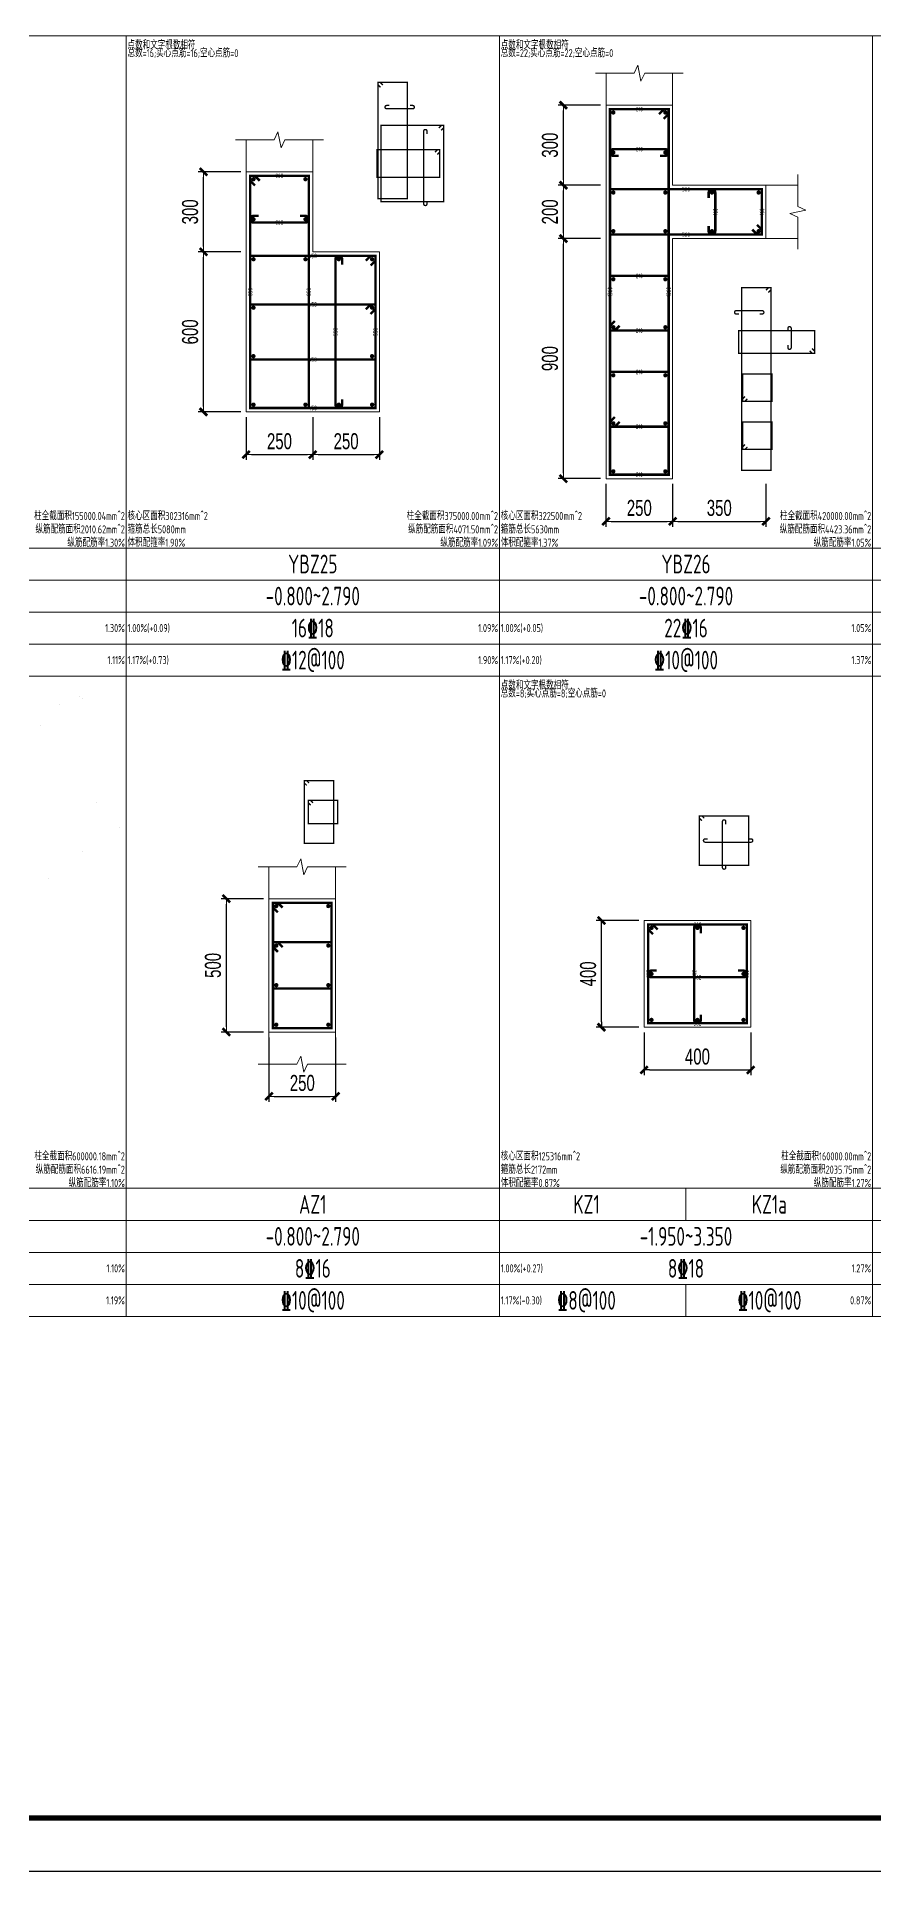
# Model space of a CAD drawing. Extents: x 5874492 to 7194610, y -939842 to -279257.
# Drawn here: x 6427338 to 6443031, y -611726 to -577343 of the extents above; entities that cross this region are included whole.
import ezdxf
from ezdxf.enums import TextEntityAlignment as Align

# ---------------------------------------------------------------- set-up
doc = ezdxf.new("R2010")
doc.units = 0
doc.header["$LTSCALE"] = 1000
for name, color, linetype, lineweight in [('S-墙柱-REIN', 1, 'Continuous', 20), ('S-墙柱-大样细线', 7, 'Continuous', 20), ('S-墙柱-编号', 4, 'Continuous', 20), ('S-大样-DIM', 3, 'Continuous', 20), ('S-大样-REIN', 1, 'Continuous', 20), ('S-大样-实线', 2, 'Continuous', 20), ('S-通用-TAB', 7, 'Continuous', 20)]:
    doc.layers.add(name, color=color, linetype=linetype, lineweight=lineweight)
for name, color, linetype in [('Y-云图图框', 7, 'Continuous'), ('z-计算配筋', 7, 'Continuous'), ('z-详图标注', 3, 'Continuous')]:
    doc.layers.add(name, color=color, linetype=linetype)
doc.layers.add('箍筋长度', color=3, linetype='Continuous', plot=False)
doc.layers.add('配箍校核', color=34, linetype='Continuous', plot=False)
doc.styles.add('_YT_Name', font='', dxfattribs={"width": 0.8})
doc.styles.add('_YT_Sign_Text', font='ros.shx', dxfattribs={"width": 0.8, "bigfont": 'hztxt.shx'})
doc.styles.add('BW_Dim', font='Bweng.shx', dxfattribs={"width": 0.7, "bigfont": 'hztxt.shx'})
doc.styles.add('BW_Rein', font='tssdeng.shx', dxfattribs={"width": 0.7, "bigfont": 'hztxt.shx'})
doc.styles.get("Standard").update_dxf_attribs({"font": 'gbenor.shx', "bigfont": 'gbcbig.shx'})
doc.styles.add('TSSD_Rein', font='tssdeng.shx', dxfattribs={"width": 0.7, "bigfont": 'hztxt.shx'})
doc.styles.get('_YT_Name').set_extended_font_data('SimHei')
doc.dimstyles.new('Cyz_20_100', dxfattribs={"dimtxt": 300, "dimasz": 100, "dimexe": 100, "dimexo": 100, "dimgap": 100, "dimtad": 1, "dimdec": 0, "dimlfac": 0.2, "dimzin": 0, "dimdsep": 46, "dimtxsty": 'BW_Dim', "dimblk": '_bwk', "dimcen": 0, "dimclrt": 7, "dimadec": 0, "dimazin": 0, "dimtfac": 1, "dimtdec": 0, "dimtix": 1, "dimtmove": 2, "dimatfit": 0, "dimfxl": 0, "dimtolj": 1, "dimtzin": 0, "dimarcsym": 0})

# ---------------------------------------------------------------- blocks, each defined once
blk = doc.blocks.new('ECMCTK_A1_横_单行图名--0')
at = {"color": 4}
blk.add_lwpolyline([(0, 0), (841, 0), (841, 594), (0, 594)], close=True, dxfattribs=at)
at = {"const_width": 1}
blk.add_lwpolyline([(25, 10), (831, 10), (831, 584), (25, 584)], close=True, dxfattribs=at)
at = {"color": 80, "flags": 3}
for tag, height, p in [('YTHQINS', 3, (34.31, 585.5)), ('ECMCKEY', 3, (292.07, 288.23)), ('YTTQINS', 5.62, (848.03, 12.81)), ('YTFRAME', 3, (652.76, 5.84)), ('YTBARCODE_T1', 3, (749.78, 5.95))]:
    blk.add_attdef(tag, text='', height=height, dxfattribs=at).set_placement(p, align=Align.MIDDLE_CENTER)
for tag, height, style, width, p in [('证书编号', 4, '_YT_Sign_Text', 0.8, (708.87, 43.81)), ('审查批准号', 4, '_YT_Sign_Text', 0.8, (761.06, 43.81)), ('工程号', 4, '_YT_Sign_Text', 0.5, (804.08, 44.12)), ('设计单位', 6, '_YT_Name', 0.8, (623.75, 38.6)), ('建设单位', 4, '_YT_Sign_Text', 0.8, (734.96, 36.11)), ('阶段', 4, '_YT_Sign_Text', 0.8, (804.08, 35.81)), ('项目号', 4, '_YT_Sign_Text', 0.5, (822.08, 33.72)), ('项目名称', 4, '_YT_Sign_Text', 0.8, (734.96, 28.11)), ('专业', 4, '_YT_Sign_Text', 0.8, (804.08, 27.31)), ('图纸编号', 4, '_YT_Sign_Text', 0.5, (803.93, 19.36)), ('图纸名称', 4.5, '_YT_Name', 0.8, (735.39, 15.06)), ('版本号', 4, '_YT_Sign_Text', 0.8, (822.08, 13)), ('出图比例', 4.2, '_YT_Sign_Text', 0.8, (681.82, 11.78)), ('日期', 4, '_YT_Sign_Text', 0.5, (803.88, 12.13))]:
    blk.add_attdef(tag, text='', height=height, dxfattribs=dict(style=style, width=width)).set_placement(p, align=Align.CENTER)
at = {"style": '_YT_Sign_Text', "width": 0.8, "flags": 3}
for tag, p, height in [('[审定人]', (590.95, 27.81), 4.1), ('{审定人}', (605.87, 26.45), 6.24), ('[校对人]', (642.23, 27.82), 4.1), ('{校对人}', (658.35, 26.53), 6.24), ('[审核人]', (591.01, 19.76), 4.1), ('{审核人}', (606.98, 18.44), 6.24), ('[设计人]', (642.47, 20.21), 4.1), ('{设计人}', (658.48, 18.54), 6.24), ('{项目负责人}', (608.28, 10.72), 6.24), ('{专业负责人}', (658.58, 10.36), 6.24), ('[项目负责人]', (590.78, 12.01), 4.1), ('[专业负责人]', (642.74, 11.77), 4.1)]:
    blk.add_attdef(tag, p, '', height=height, dxfattribs=at)
at = {"color": 80, "flags": 3}
for tag, p in [('YTQRCODE', (551.04, 11.91)), ('YTBZSIT', (25, 10)), ('EXT_TK_LEFT', (25, 10))]:
    blk.add_attdef(tag, p, '', height=3, dxfattribs=at)
blk = doc.blocks.new('_bwk')
blk.add_line((-1, 0), (0, 0))
at = {"const_width": 0.5}
blk.add_lwpolyline([(-0.7, -0.7), (0.7, 0.7)], dxfattribs=at)
blk = doc.blocks.new('*D739')
at = {"layer": 'Defpoints', "color": 0, "transparency": 16777216}
for p in [(6430467, -581376), (6431267, -581376), (6431267, -584376)]:
    blk.add_point(p, dxfattribs=at)
at = {"layer": 'S-大样-DIM', "color": 0, "lineweight": -2, "transparency": 16777216}
for p, q in [((6431167, -581376), (6430367, -581376)), ((6430467, -584276), (6430467, -581476)), ((6431167, -584376), (6430367, -584376))]:
    blk.add_line(p, q, dxfattribs=at)
at = {"layer": 'S-大样-DIM', "color": 0, "lineweight": -2, "transparency": 16777216, "xscale": 100, "yscale": 100, "zscale": 100}
for p, rotation in [((6430467, -581376), 90), ((6430467, -584376), 270)]:
    blk.add_blockref('_bwk', p, dxfattribs=dict(at, rotation=rotation))
at = {"layer": 'S-大样-DIM', "color": 7, "transparency": 16777216, "insert": (6430217, -582876), "char_height": 300, "attachment_point": 5, "rotation": 90, "style": 'BW_Dim'}
blk.add_mtext('\\A1;600', dxfattribs=at)
blk = doc.blocks.new('*D740')
at = {"layer": 'Defpoints', "color": 0, "transparency": 16777216}
for p in [(6430467, -579876), (6431267, -579876), (6431267, -581376)]:
    blk.add_point(p, dxfattribs=at)
at = {"layer": 'S-大样-DIM', "color": 0, "lineweight": -2, "transparency": 16777216}
for p, q in [((6431167, -579876), (6430367, -579876)), ((6430467, -581276), (6430467, -579976)), ((6431167, -581376), (6430367, -581376))]:
    blk.add_line(p, q, dxfattribs=at)
at = {"layer": 'S-大样-DIM', "color": 0, "lineweight": -2, "transparency": 16777216, "xscale": 100, "yscale": 100, "zscale": 100}
for p, rotation in [((6430467, -579876), 90), ((6430467, -581376), 270)]:
    blk.add_blockref('_bwk', p, dxfattribs=dict(at, rotation=rotation))
at = {"layer": 'S-大样-DIM', "color": 7, "transparency": 16777216, "insert": (6430217, -580626), "char_height": 300, "attachment_point": 5, "rotation": 90, "style": 'BW_Dim'}
blk.add_mtext('\\A1;300', dxfattribs=at)
blk = doc.blocks.new('*D741')
at = {"layer": 'Defpoints', "color": 0, "transparency": 16777216}
for p in [(6431267, -584376), (6432517, -584376), (6432517, -585176)]:
    blk.add_point(p, dxfattribs=at)
at = {"layer": 'S-大样-DIM', "color": 0, "lineweight": -2, "transparency": 16777216}
for p, q in [((6431267, -584476), (6431267, -585276)), ((6432517, -584476), (6432517, -585276)), ((6431367, -585176), (6432417, -585176))]:
    blk.add_line(p, q, dxfattribs=at)
at = {"layer": 'S-大样-DIM', "color": 0, "lineweight": -2, "transparency": 16777216, "xscale": 100, "yscale": 100, "zscale": 100, "rotation": 180}
blk.add_blockref('_bwk', (6431267, -585176), dxfattribs=at)
at = {"layer": 'S-大样-DIM', "color": 0, "lineweight": -2, "transparency": 16777216, "xscale": 100, "yscale": 100, "zscale": 100}
blk.add_blockref('_bwk', (6432517, -585176), dxfattribs=at)
at = {"layer": 'S-大样-DIM', "color": 7, "transparency": 16777216, "insert": (6431892, -584926), "char_height": 300, "attachment_point": 5, "style": 'BW_Dim'}
blk.add_mtext('\\A1;250', dxfattribs=at)
blk = doc.blocks.new('*D742')
at = {"layer": 'Defpoints', "color": 0, "transparency": 16777216}
for p in [(6432517, -584376), (6433767, -584376), (6433767, -585176)]:
    blk.add_point(p, dxfattribs=at)
at = {"layer": 'S-大样-DIM', "color": 0, "lineweight": -2, "transparency": 16777216}
for p, q in [((6432517, -584476), (6432517, -585276)), ((6433767, -584476), (6433767, -585276)), ((6432617, -585176), (6433667, -585176))]:
    blk.add_line(p, q, dxfattribs=at)
at = {"layer": 'S-大样-DIM', "color": 0, "lineweight": -2, "transparency": 16777216, "xscale": 100, "yscale": 100, "zscale": 100, "rotation": 180}
blk.add_blockref('_bwk', (6432517, -585176), dxfattribs=at)
at = {"layer": 'S-大样-DIM', "color": 0, "lineweight": -2, "transparency": 16777216, "xscale": 100, "yscale": 100, "zscale": 100}
blk.add_blockref('_bwk', (6433767, -585176), dxfattribs=at)
at = {"layer": 'S-大样-DIM', "color": 7, "transparency": 16777216, "insert": (6433142, -584926), "char_height": 300, "attachment_point": 5, "style": 'BW_Dim'}
blk.add_mtext('\\A1;250', dxfattribs=at)
blk = doc.blocks.new('*D743')
at = {"layer": 'Defpoints', "color": 0, "transparency": 16777216}
for p in [(6437217, -581126), (6438017, -581126), (6438017, -585626)]:
    blk.add_point(p, dxfattribs=at)
at = {"layer": 'S-大样-DIM', "color": 0, "lineweight": -2, "transparency": 16777216}
for p, q in [((6437917, -581126), (6437117, -581126)), ((6437217, -585526), (6437217, -581226)), ((6437917, -585626), (6437117, -585626))]:
    blk.add_line(p, q, dxfattribs=at)
at = {"layer": 'S-大样-DIM', "color": 0, "lineweight": -2, "transparency": 16777216, "xscale": 100, "yscale": 100, "zscale": 100}
for p, rotation in [((6437217, -581126), 90), ((6437217, -585626), 270)]:
    blk.add_blockref('_bwk', p, dxfattribs=dict(at, rotation=rotation))
at = {"layer": 'S-大样-DIM', "color": 7, "transparency": 16777216, "insert": (6436967, -583376), "char_height": 300, "attachment_point": 5, "rotation": 90, "style": 'BW_Dim'}
blk.add_mtext('\\A1;900', dxfattribs=at)
blk = doc.blocks.new('*D744')
at = {"layer": 'Defpoints', "color": 0, "transparency": 16777216}
for p in [(6437217, -580126), (6438017, -580126), (6438017, -581126)]:
    blk.add_point(p, dxfattribs=at)
at = {"layer": 'S-大样-DIM', "color": 0, "lineweight": -2, "transparency": 16777216}
for p, q in [((6437917, -580126), (6437117, -580126)), ((6437217, -581026), (6437217, -580226)), ((6437917, -581126), (6437117, -581126))]:
    blk.add_line(p, q, dxfattribs=at)
at = {"layer": 'S-大样-DIM', "color": 0, "lineweight": -2, "transparency": 16777216, "xscale": 100, "yscale": 100, "zscale": 100}
for p, rotation in [((6437217, -580126), 90), ((6437217, -581126), 270)]:
    blk.add_blockref('_bwk', p, dxfattribs=dict(at, rotation=rotation))
at = {"layer": 'S-大样-DIM', "color": 7, "transparency": 16777216, "insert": (6436967, -580626), "char_height": 300, "attachment_point": 5, "rotation": 90, "style": 'BW_Dim'}
blk.add_mtext('\\A1;200', dxfattribs=at)
blk = doc.blocks.new('*D745')
at = {"layer": 'Defpoints', "color": 0, "transparency": 16777216}
for p in [(6437217, -578626), (6438017, -578626), (6438017, -580126)]:
    blk.add_point(p, dxfattribs=at)
at = {"layer": 'S-大样-DIM', "color": 0, "lineweight": -2, "transparency": 16777216}
for p, q in [((6437917, -578626), (6437117, -578626)), ((6437217, -580026), (6437217, -578726)), ((6437917, -580126), (6437117, -580126))]:
    blk.add_line(p, q, dxfattribs=at)
at = {"layer": 'S-大样-DIM', "color": 0, "lineweight": -2, "transparency": 16777216, "xscale": 100, "yscale": 100, "zscale": 100}
for p, rotation in [((6437217, -578626), 90), ((6437217, -580126), 270)]:
    blk.add_blockref('_bwk', p, dxfattribs=dict(at, rotation=rotation))
at = {"layer": 'S-大样-DIM', "color": 7, "transparency": 16777216, "insert": (6436967, -579376), "char_height": 300, "attachment_point": 5, "rotation": 90, "style": 'BW_Dim'}
blk.add_mtext('\\A1;300', dxfattribs=at)
blk = doc.blocks.new('*D746')
at = {"layer": 'Defpoints', "color": 0, "transparency": 16777216}
for p in [(6438017, -585626), (6439267, -585626), (6439267, -586426)]:
    blk.add_point(p, dxfattribs=at)
at = {"layer": 'S-大样-DIM', "color": 0, "lineweight": -2, "transparency": 16777216}
for p, q in [((6438017, -585726), (6438017, -586526)), ((6439267, -585726), (6439267, -586526)), ((6438117, -586426), (6439167, -586426))]:
    blk.add_line(p, q, dxfattribs=at)
at = {"layer": 'S-大样-DIM', "color": 0, "lineweight": -2, "transparency": 16777216, "xscale": 100, "yscale": 100, "zscale": 100, "rotation": 180}
blk.add_blockref('_bwk', (6438017, -586426), dxfattribs=at)
at = {"layer": 'S-大样-DIM', "color": 0, "lineweight": -2, "transparency": 16777216, "xscale": 100, "yscale": 100, "zscale": 100}
blk.add_blockref('_bwk', (6439267, -586426), dxfattribs=at)
at = {"layer": 'S-大样-DIM', "color": 7, "transparency": 16777216, "insert": (6438642, -586176), "char_height": 300, "attachment_point": 5, "style": 'BW_Dim'}
blk.add_mtext('\\A1;250', dxfattribs=at)
blk = doc.blocks.new('*D747')
at = {"layer": 'Defpoints', "color": 0, "transparency": 16777216}
for p in [(6439267, -585626), (6441017, -585626), (6441017, -586426)]:
    blk.add_point(p, dxfattribs=at)
at = {"layer": 'S-大样-DIM', "color": 0, "lineweight": -2, "transparency": 16777216}
for p, q in [((6439267, -585726), (6439267, -586526)), ((6441017, -585726), (6441017, -586526)), ((6439367, -586426), (6440917, -586426))]:
    blk.add_line(p, q, dxfattribs=at)
at = {"layer": 'S-大样-DIM', "color": 0, "lineweight": -2, "transparency": 16777216, "xscale": 100, "yscale": 100, "zscale": 100, "rotation": 180}
blk.add_blockref('_bwk', (6439267, -586426), dxfattribs=at)
at = {"layer": 'S-大样-DIM', "color": 0, "lineweight": -2, "transparency": 16777216, "xscale": 100, "yscale": 100, "zscale": 100}
blk.add_blockref('_bwk', (6441017, -586426), dxfattribs=at)
at = {"layer": 'S-大样-DIM', "color": 7, "transparency": 16777216, "insert": (6440142, -586176), "char_height": 300, "attachment_point": 5, "style": 'BW_Dim'}
blk.add_mtext('\\A1;350', dxfattribs=at)
blk = doc.blocks.new('*D788')
at = {"layer": 'Defpoints', "color": 0, "transparency": 16777216}
for p in [(6431696, -595998), (6432946, -595998), (6432946, -597203)]:
    blk.add_point(p, dxfattribs=at)
at = {"layer": 'S-大样-DIM', "color": 0, "lineweight": -2, "transparency": 16777216}
for p, q in [((6431696, -596098), (6431696, -597303)), ((6432946, -596098), (6432946, -597303)), ((6431796, -597203), (6432846, -597203))]:
    blk.add_line(p, q, dxfattribs=at)
at = {"layer": 'S-大样-DIM', "color": 0, "lineweight": -2, "transparency": 16777216, "xscale": 100, "yscale": 100, "zscale": 100, "rotation": 180}
blk.add_blockref('_bwk', (6431696, -597203), dxfattribs=at)
at = {"layer": 'S-大样-DIM', "color": 0, "lineweight": -2, "transparency": 16777216, "xscale": 100, "yscale": 100, "zscale": 100}
blk.add_blockref('_bwk', (6432946, -597203), dxfattribs=at)
at = {"layer": 'S-大样-DIM', "color": 7, "transparency": 16777216, "insert": (6432321, -596953), "char_height": 300, "attachment_point": 5, "style": 'BW_Dim'}
blk.add_mtext('\\A1;250', dxfattribs=at)
blk = doc.blocks.new('*D789')
at = {"layer": 'Defpoints', "color": 0, "transparency": 16777216}
for p in [(6430896, -593498), (6431696, -593498), (6431696, -595998)]:
    blk.add_point(p, dxfattribs=at)
at = {"layer": 'S-大样-DIM', "color": 0, "lineweight": -2, "transparency": 16777216}
for p, q in [((6431596, -593498), (6430796, -593498)), ((6430896, -595898), (6430896, -593598)), ((6431596, -595998), (6430796, -595998))]:
    blk.add_line(p, q, dxfattribs=at)
at = {"layer": 'S-大样-DIM', "color": 0, "lineweight": -2, "transparency": 16777216, "xscale": 100, "yscale": 100, "zscale": 100}
for p, rotation in [((6430896, -593498), 90), ((6430896, -595998), 270)]:
    blk.add_blockref('_bwk', p, dxfattribs=dict(at, rotation=rotation))
at = {"layer": 'S-大样-DIM', "color": 7, "transparency": 16777216, "insert": (6430646, -594748), "char_height": 300, "attachment_point": 5, "rotation": 90, "style": 'BW_Dim'}
blk.add_mtext('\\A1;500', dxfattribs=at)
blk = doc.blocks.new('*D844')
at = {"layer": 'Defpoints', "color": 0, "transparency": 16777216}
for p in [(6437932, -593908), (6438732, -593908), (6438732, -595908)]:
    blk.add_point(p, dxfattribs=at)
at = {"layer": 'z-详图标注', "color": 0, "lineweight": -2, "transparency": 16777216}
for p, q in [((6438632, -593908), (6437832, -593908)), ((6437932, -595808), (6437932, -594008)), ((6438632, -595908), (6437832, -595908))]:
    blk.add_line(p, q, dxfattribs=at)
at = {"layer": 'z-详图标注', "color": 0, "lineweight": -2, "transparency": 16777216, "xscale": 100, "yscale": 100, "zscale": 100}
for p, rotation in [((6437932, -593908), 90), ((6437932, -595908), 270)]:
    blk.add_blockref('_bwk', p, dxfattribs=dict(at, rotation=rotation))
at = {"layer": 'z-详图标注', "color": 7, "transparency": 16777216, "insert": (6437682, -594908), "char_height": 300, "attachment_point": 5, "rotation": 90, "style": 'BW_Dim'}
blk.add_mtext('\\A1;400', dxfattribs=at)
blk = doc.blocks.new('*D845')
at = {"layer": 'Defpoints', "color": 0, "transparency": 16777216}
for p in [(6438732, -595908), (6440732, -595908), (6440732, -596708)]:
    blk.add_point(p, dxfattribs=at)
at = {"layer": 'z-详图标注', "color": 0, "lineweight": -2, "transparency": 16777216}
for p, q in [((6438732, -596008), (6438732, -596808)), ((6440732, -596008), (6440732, -596808)), ((6438832, -596708), (6440632, -596708))]:
    blk.add_line(p, q, dxfattribs=at)
at = {"layer": 'z-详图标注', "color": 0, "lineweight": -2, "transparency": 16777216, "xscale": 100, "yscale": 100, "zscale": 100, "rotation": 180}
blk.add_blockref('_bwk', (6438732, -596708), dxfattribs=at)
at = {"layer": 'z-详图标注', "color": 0, "lineweight": -2, "transparency": 16777216, "xscale": 100, "yscale": 100, "zscale": 100}
blk.add_blockref('_bwk', (6440732, -596708), dxfattribs=at)
at = {"layer": 'z-详图标注', "color": 7, "transparency": 16777216, "insert": (6439732, -596458), "char_height": 300, "attachment_point": 5, "style": 'BW_Dim'}
blk.add_mtext('\\A1;400', dxfattribs=at)

msp = doc.modelspace()

# ---------------------------------------------------------------- linework, layer by layer
at = {"layer": 'S-墙柱-REIN', "const_width": 40}
for points in [[(6438134.9, -578763.7, 1), (6438174.9, -578763.7, 1)], [(6439109.9, -578763.7, 1), (6439149.9, -578763.7, 1)], [(6438134.9, -579513.7, 1), (6438174.9, -579513.7, 1)], [(6439109.9, -579513.7, 1), (6439149.9, -579513.7, 1)], [(6431384.9, -580013.7, 1), (6431424.9, -580013.7, 1)], [(6432359.9, -580013.7, 1), (6432399.9, -580013.7, 1)], [(6438134.9, -580263.7, 1), (6438174.9, -580263.7, 1)], [(6439109.9, -580263.7, 1), (6439149.9, -580263.7, 1)], [(6439984.9, -580263.7, 1), (6440024.9, -580263.7, 1)], [(6440859.9, -580263.7, 1), (6440899.9, -580263.7, 1)], [(6431384.9, -580763.7, 1), (6431424.9, -580763.7, 1)], [(6432359.9, -580763.7, 1), (6432399.9, -580763.7, 1)], [(6438134.9, -580988.7, 1), (6438174.9, -580988.7, 1)], [(6439109.9, -580988.7, 1), (6439149.9, -580988.7, 1)], [(6439984.9, -580988.7, 1), (6440024.9, -580988.7, 1)], [(6440859.9, -580988.7, 1), (6440899.9, -580988.7, 1)], [(6431384.9, -581513.7, 1), (6431424.9, -581513.7, 1)], [(6432359.9, -581513.7, 1), (6432399.9, -581513.7, 1)], [(6432984.9, -581513.7, 1), (6433024.9, -581513.7, 1)], [(6433609.9, -581513.7, 1), (6433649.9, -581513.7, 1)], [(6438134.9, -581888.7, 1), (6438174.9, -581888.7, 1)], [(6439109.9, -581888.7, 1), (6439149.9, -581888.7, 1)], [(6431384.9, -582422, 1), (6431424.9, -582422, 1)], [(6433609.9, -582422, 1), (6433649.9, -582422, 1)], [(6438134.9, -582788.7, 1), (6438174.9, -582788.7, 1)], [(6439109.9, -582788.7, 1), (6439149.9, -582788.7, 1)], [(6431384.9, -583330.3, 1), (6431424.9, -583330.3, 1)], [(6433609.9, -583330.3, 1), (6433649.9, -583330.3, 1)], [(6438134.9, -583688.7, 1), (6438174.9, -583688.7, 1)], [(6439109.9, -583688.7, 1), (6439149.9, -583688.7, 1)], [(6431384.9, -584238.7, 1), (6431424.9, -584238.7, 1)], [(6432359.9, -584238.7, 1), (6432399.9, -584238.7, 1)], [(6432984.9, -584238.7, 1), (6433024.9, -584238.7, 1)], [(6433609.9, -584238.7, 1), (6433649.9, -584238.7, 1)], [(6438134.9, -584588.7, 1), (6438174.9, -584588.7, 1)], [(6439109.9, -584588.7, 1), (6439149.9, -584588.7, 1)], [(6438134.9, -585488.7, 1), (6438174.9, -585488.7, 1)], [(6439109.9, -585488.7, 1), (6439149.9, -585488.7, 1)], [(6431813.3, -593635.7, 1), (6431853.3, -593635.7, 1)], [(6432788.3, -593635.7, 1), (6432828.3, -593635.7, 1)], [(6438850, -594045.2, 1), (6438890, -594045.2, 1)], [(6439712.5, -594045.2, 1), (6439752.5, -594045.2, 1)], [(6440575, -594045.2, 1), (6440615, -594045.2, 1)], [(6431813.3, -594377.3, 1), (6431853.3, -594377.3, 1)], [(6432788.3, -594377.3, 1), (6432828.3, -594377.3, 1)], [(6431813.3, -595119, 1), (6431853.3, -595119, 1)], [(6432788.3, -595119, 1), (6432828.3, -595119, 1)], [(6438850, -594907.7, 1), (6438890, -594907.7, 1)], [(6440575, -594907.7, 1), (6440615, -594907.7, 1)], [(6431813.3, -595860.7, 1), (6431853.3, -595860.7, 1)], [(6432788.3, -595860.7, 1), (6432828.3, -595860.7, 1)], [(6438850, -595770.2, 1), (6438890, -595770.2, 1)], [(6439712.5, -595770.2, 1), (6439752.5, -595770.2, 1)], [(6440575, -595770.2, 1), (6440615, -595770.2, 1)]]:
    msp.add_lwpolyline(points, format="xyb", close=True, dxfattribs=at)
at = {"layer": 'S-墙柱-大样细线'}
for points in [[(6438017.4, -585626.2), (6439267.4, -585626.2), (6439267.4, -581126.2), (6441017.4, -581126.2), (6441017.4, -580126.2), (6439267.4, -580126.2), (6439267.4, -578626.2), (6438017.4, -578626.2)], [(6432517.4, -581376.2), (6433767.4, -581376.2), (6433767.4, -584376.2), (6431267.4, -584376.2), (6431267.4, -579876.2), (6432517.4, -579876.2)], [(6431695.8, -593498.2), (6432945.8, -593498.2), (6432945.8, -595998.2), (6431695.8, -595998.2)], [(6438732.5, -593907.7), (6440732.5, -593907.7), (6440732.5, -595907.7), (6438732.5, -595907.7)]]:
    msp.add_lwpolyline(points, close=True, dxfattribs=at)
at = {"layer": 'S-大样-REIN'}
for points, const_width in [([(6433831.5, -578246.9), (6433785.5, -578201), (6433741.3, -578201), (6433741.3, -580376), (6434291.3, -580376), (6434291.3, -578201), (6433741.3, -578201), (6433741.3, -578245.1), (6433787.3, -578291.1)], 25), ([(6434926.6, -579097.4), (6434972.6, -579051.4), (6434972.6, -579007.2), (6433797.6, -579007.2), (6433797.6, -580432.2), (6434972.6, -580432.2), (6434972.6, -579007.2), (6434928.4, -579007.2), (6434882.4, -579053.2)], 25), ([(6439012, -578793.1), (6439104, -578701.2), (6439192.4, -578701.2), (6439192.4, -585551.2), (6438092.4, -585551.2), (6438092.4, -578701.2), (6439192.4, -578701.2), (6439192.4, -578789.5), (6439100.4, -578881.5)], 45), ([(6434851.6, -579551.5), (6434897.6, -579505.6), (6434897.6, -579461.4), (6433722.6, -579461.4), (6433722.6, -579978), (6434897.6, -579978), (6434897.6, -579461.4), (6434853.4, -579461.4), (6434807.4, -579507.3)], 25), ([(6431522.7, -580043.1), (6431430.7, -579951.2), (6431342.4, -579951.2), (6431342.4, -584301.2), (6432442.4, -584301.2), (6432442.4, -579951.2), (6431342.4, -579951.2), (6431342.4, -580039.5), (6431434.3, -580131.5)], 45), ([(6440850.4, -580870.8), (6440942.4, -580962.8), (6440942.4, -581051.2), (6438092.4, -581051.2), (6438092.4, -580201.2), (6440942.4, -580201.2), (6440942.4, -581051.2), (6440854, -581051.2), (6440762, -580959.2)], 45), ([(6433600.4, -581631.5), (6433692.4, -581539.5), (6433692.4, -581451.2), (6431342.4, -581451.2), (6431342.4, -584301.2), (6433692.4, -584301.2), (6433692.4, -581451.2), (6433604, -581451.2), (6433512, -581543.1)], 45), ([(6438184.3, -582670.8), (6438092.4, -582762.8), (6438092.4, -582851.2), (6439192.4, -582851.2), (6439192.4, -581826.2), (6438092.4, -581826.2), (6438092.4, -582851.2), (6438180.7, -582851.2), (6438272.7, -582759.2)], 45), ([(6441019.4, -582091.8), (6441065.4, -582045.9), (6441109.6, -582045.9), (6441109.6, -585470.9), (6440559.6, -585470.9), (6440559.6, -582045.9), (6441109.6, -582045.9), (6441109.6, -582090), (6441063.6, -582136)], 25), ([(6433600.4, -582539.8), (6433692.4, -582447.9), (6433692.4, -582359.5), (6431342.4, -582359.5), (6431342.4, -583392.8), (6433692.4, -583392.8), (6433692.4, -582359.5), (6433604, -582359.5), (6433512, -582451.4)], 45), ([(6441882.4, -583186.9), (6441928.3, -583232.9), (6441928.3, -583277.1), (6440503.3, -583277.1), (6440503.3, -582852.1), (6441928.3, -582852.1), (6441928.3, -583277.1), (6441884.1, -583277.1), (6441838.2, -583231.1)], 25), ([(6438184.3, -584470.8), (6438092.4, -584562.8), (6438092.4, -584651.2), (6439192.4, -584651.2), (6439192.4, -583626.2), (6438092.4, -583626.2), (6438092.4, -584651.2), (6438180.7, -584651.2), (6438272.7, -584559.2)], 45), ([(6440624.3, -584086.9), (6440578.3, -584132.9), (6440578.3, -584177.1), (6441128.3, -584177.1), (6441128.3, -583664.6), (6440578.3, -583664.6), (6440578.3, -584177.1), (6440622.5, -584177.1), (6440668.5, -584131.1)], 25), ([(6440624.3, -584986.9), (6440578.3, -585032.9), (6440578.3, -585077.1), (6441128.3, -585077.1), (6441128.3, -584564.6), (6440578.3, -584564.6), (6440578.3, -585077.1), (6440622.5, -585077.1), (6440668.5, -585031.1)], 25), ([(6432448.4, -591331.6), (6432402.4, -591285.7), (6432358.3, -591285.7), (6432358.3, -592460.7), (6432908.3, -592460.7), (6432908.3, -591285.7), (6432358.3, -591285.7), (6432358.3, -591329.9), (6432404.2, -591375.8)], 25), ([(6432479.2, -591746.7), (6432433.3, -591700.7), (6432433.3, -591656.5), (6432983.3, -591656.5), (6432983.3, -592089.8), (6432433.3, -592089.8), (6432433.3, -591656.5), (6432477.4, -591656.5), (6432523.4, -591702.5)], 25), ([(6439860.1, -591991.1), (6439814.2, -591945.2), (6439770, -591945.2), (6439770, -592870.2), (6440695, -592870.2), (6440695, -591945.2), (6439770, -591945.2), (6439770, -591989.4), (6439816, -592035.3)], 25), ([(6431951.1, -593665.1), (6431859.1, -593573.2), (6431770.8, -593573.2), (6431770.8, -595923.2), (6432870.8, -595923.2), (6432870.8, -593573.2), (6431770.8, -593573.2), (6431770.8, -593661.6), (6431862.7, -593753.5)], 45), ([(6438987.8, -594074.6), (6438895.9, -593982.7), (6438807.5, -593982.7), (6438807.5, -595832.7), (6440657.5, -595832.7), (6440657.5, -593982.7), (6438807.5, -593982.7), (6438807.5, -594071.1), (6438899.4, -594163)], 45), ([(6431862.7, -594495.2), (6431770.8, -594403.2), (6431770.8, -594314.8), (6432870.8, -594314.8), (6432870.8, -595181.5), (6431770.8, -595181.5), (6431770.8, -594314.8), (6431859.1, -594314.8), (6431951.1, -594406.8)], 45)]:
    msp.add_lwpolyline(points, dxfattribs=dict(at, const_width=const_width))
for points, const_width in [([(6434341.3, -578632.2), (6434391.3, -578632.2, -1), (6434391.3, -578694.7), (6433903.8, -578694.7, -1), (6433903.8, -578632.2), (6433953.8, -578632.2)], 25), ([(6434660.1, -580426), (6434660.1, -580476, -1), (6434597.6, -580476), (6434597.6, -579113.5, -1), (6434660.1, -579113.5), (6434660.1, -579163.5)], 25), ([(6438254.9, -579576.2), (6438154.9, -579576.2, -1), (6438154.9, -579451.2), (6439129.9, -579451.2, -1), (6439129.9, -579576.2), (6439029.9, -579576.2)], 45), ([(6439942.4, -580363.7), (6439942.4, -580263.7, -1), (6440067.4, -580263.7), (6440067.4, -580988.7, -1), (6439942.4, -580988.7), (6439942.4, -580888.7)], 45), ([(6432279.9, -580701.2), (6432379.9, -580701.2, -1), (6432379.9, -580826.2), (6431404.9, -580826.2, -1), (6431404.9, -580701.2), (6431504.9, -580701.2)], 45), ([(6433067.4, -584138.7), (6433067.4, -584238.7, -1), (6432942.4, -584238.7), (6432942.4, -581513.7, -1), (6433067.4, -581513.7), (6433067.4, -581613.7)], 45), ([(6440509.6, -582539.6), (6440459.6, -582539.6, -1), (6440459.6, -582477.1), (6440947.1, -582477.1, -1), (6440947.1, -582539.6), (6440897.1, -582539.6)], 25), ([(6441428.3, -582858.4), (6441428.3, -582808.4, -1), (6441490.8, -582808.4), (6441490.8, -583170.9, -1), (6441428.3, -583170.9), (6441428.3, -583120.9)], 25), ([(6427838.3, -594171.3), (6427838.3, -594221.3, -1), (6427770.8, -594221.3), (6427770.8, -589863.8, -1), (6427838.3, -589863.8), (6427838.3, -589913.8)], 0.15), ([(6428014.1, -590355.7), (6428060, -590309.8, 0.1989124), (6428067.1, -590292.8), (6428067.1, -590279, 0.4142136), (6428043.1, -590255), (6427416.1, -590255, 0.4142136), (6427392.1, -590279), (6427392.1, -590798.5, 0.4142136), (6427416.1, -590822.5), (6428043.1, -590822.5, 0.4142136), (6428067.1, -590798.5), (6428067.1, -590279, 0.4142136), (6428043.1, -590255), (6428029.3, -590255, 0.1989124), (6428012.3, -590262), (6427966.3, -590308)], 0.15), ([(6427475.8, -591322.5), (6427425.8, -591322.5, -1), (6427425.8, -591255), (6428033.3, -591255, -1), (6428033.3, -591322.5), (6427983.3, -591322.5)], 0.15), ([(6428449.6, -591763.8), (6428449.6, -591713.8, -1), (6428517.1, -591713.8), (6428517.1, -592071.3, -1), (6428449.6, -592071.3), (6428449.6, -592021.3)], 0.15), ([(6440263.7, -592863.9), (6440263.7, -592913.9, -1), (6440201.2, -592913.9), (6440201.2, -592051.4, -1), (6440263.7, -592051.4), (6440263.7, -592101.4)], 25), ([(6440688.7, -592376.4), (6440738.7, -592376.4, -1), (6440738.7, -592438.9), (6439876.2, -592438.9, -1), (6439876.2, -592376.4), (6439926.2, -592376.4)], 25), ([(6428133.3, -592612.5), (6428183.3, -592612.5, -1), (6428183.3, -592680), (6427575.8, -592680, -1), (6427575.8, -592612.5), (6427625.8, -592612.5)], 0.15), ([(6427595.1, -593579.3), (6427549.1, -593625.2, 0.1989124), (6427542.1, -593642.2), (6427542.1, -593656, 0.4142136), (6427566.1, -593680), (6428193.1, -593680, 0.4142136), (6428217.1, -593656), (6428217.1, -593136.5, 0.4142136), (6428193.1, -593112.5), (6427566.1, -593112.5, 0.4142136), (6427542.1, -593136.5), (6427542.1, -593656, 0.4142136), (6427566.1, -593680), (6427579.9, -593680, 0.1989124), (6427596.8, -593673), (6427642.8, -593627)], 0.15), ([(6439795, -595670.2), (6439795, -595770.2, -1), (6439670, -595770.2), (6439670, -594045.2, -1), (6439795, -594045.2), (6439795, -594145.2)], 45), ([(6440495, -594845.2), (6440595, -594845.2, -1), (6440595, -594970.2), (6438870, -594970.2, -1), (6438870, -594845.2), (6438970, -594845.2)], 45)]:
    msp.add_lwpolyline(points, format="xyb", dxfattribs=dict(at, const_width=const_width))
at = {"layer": 'S-大样-REIN', "color": 1, "const_width": 0.15}
for points in [[(6428097.6, -589751.7), (6428143.6, -589705.8, -0.1989124), (6428160.5, -589698.8), (6428174.3, -589698.8, -0.4142136), (6428198.3, -589722.8), (6428198.3, -594099.8, -0.4142136), (6428174.3, -594123.8), (6427547.3, -594123.8, -0.4142136), (6427523.3, -594099.8), (6427523.3, -589722.8, -0.4142136), (6427547.3, -589698.8), (6428174.3, -589698.8, -0.4142136), (6428198.3, -589722.8), (6428198.3, -589736.5, -0.1989124), (6428191.3, -589753.5), (6428145.3, -589799.5)], [(6428839.1, -592079.3), (6428885, -592125.2, -0.1989124), (6428892.1, -592142.2), (6428892.1, -592156, -0.4142136), (6428868.1, -592180), (6427491.1, -592180, -0.4142136), (6427467.1, -592156), (6427467.1, -591779, -0.4142136), (6427491.1, -591755), (6428868.1, -591755, -0.4142136), (6428892.1, -591779), (6428892.1, -592156, -0.4142136), (6428868.1, -592180), (6428854.3, -592180, -0.1989124), (6428837.3, -592173), (6428791.3, -592127)]]:
    msp.add_lwpolyline(points, format="xyb", dxfattribs=at)
at = {"layer": 'S-大样-实线'}
for points in [[(6437817.4, -578026.2), (6438542.4, -578026.2), (6438612.4, -577876.2), (6438672.4, -578176.2), (6438742.4, -578026.2), (6439467.4, -578026.2)], [(6438017.4, -578626.2), (6438017.4, -578026.2)], [(6439267.4, -578626.2), (6439267.4, -578026.2)], [(6431067.4, -579276.2), (6431792.4, -579276.2), (6431862.4, -579126.2), (6431922.4, -579426.2), (6431992.4, -579276.2), (6432717.4, -579276.2)], [(6431267.4, -579876.2), (6431267.4, -579276.2)], [(6432517.4, -579876.2), (6432517.4, -579276.2)], [(6441617.4, -581326.2), (6441617.4, -580726.2), (6441467.4, -580656.2), (6441767.4, -580596.2), (6441617.4, -580526.2), (6441617.4, -579926.2)], [(6441017.4, -580126.2), (6441617.4, -580126.2)], [(6441017.4, -581126.2), (6441617.4, -581126.2)], [(6431495.8, -592898.2), (6432220.8, -592898.2), (6432290.8, -592748.2), (6432350.8, -593048.2), (6432420.8, -592898.2), (6433145.8, -592898.2)], [(6431695.8, -593498.2), (6431695.8, -592898.2)], [(6432945.8, -593498.2), (6432945.8, -592898.2)], [(6431695.8, -595998.2), (6431695.8, -596598.2)], [(6432945.8, -595998.2), (6432945.8, -596598.2)], [(6431495.8, -596598.2), (6432220.8, -596598.2), (6432290.8, -596448.2), (6432350.8, -596748.2), (6432420.8, -596598.2), (6433145.8, -596598.2)]]:
    msp.add_lwpolyline(points, dxfattribs=at)
at = {"layer": 'S-通用-TAB'}
for p, q in [((6439517.4, -598926.2), (6439517.4, -599526.2)), ((6439517.4, -600726.2), (6439517.4, -601326.2))]:
    msp.add_line(p, q, dxfattribs=at)
for points in [[(6422017.4, -589326.2), (6422017.4, -577326.2), (6429017.4, -577326.2), (6429017.4, -589326.2), (6422017.4, -589326.2), (6422017.4, -586926.2), (6429017.4, -586926.2), (6429017.4, -587526.2), (6422017.4, -587526.2), (6422017.4, -588126.2), (6429017.4, -588126.2), (6429017.4, -588726.2), (6422017.4, -588726.2), (6422017.4, -589326.2)], [(6429017.4, -589326.2), (6429017.4, -577326.2), (6436017.4, -577326.2), (6436017.4, -589326.2), (6429017.4, -589326.2), (6429017.4, -586926.2), (6436017.4, -586926.2), (6436017.4, -587526.2), (6429017.4, -587526.2), (6429017.4, -588126.2), (6436017.4, -588126.2), (6436017.4, -588726.2), (6429017.4, -588726.2), (6429017.4, -589326.2)], [(6436017.4, -589326.2), (6436017.4, -577326.2), (6443017.4, -577326.2), (6443017.4, -589326.2), (6436017.4, -589326.2), (6436017.4, -586926.2), (6443017.4, -586926.2), (6443017.4, -587526.2), (6436017.4, -587526.2), (6436017.4, -588126.2), (6443017.4, -588126.2), (6443017.4, -588726.2), (6436017.4, -588726.2), (6436017.4, -589326.2)], [(6443017.4, -589326.2), (6443017.4, -577326.2), (6450017.4, -577326.2), (6450017.4, -589326.2), (6443017.4, -589326.2), (6443017.4, -586926.2), (6450017.4, -586926.2), (6450017.4, -587526.2), (6443017.4, -587526.2), (6443017.4, -588126.2), (6450017.4, -588126.2), (6450017.4, -588726.2), (6443017.4, -588726.2), (6443017.4, -589326.2)], [(6422017.4, -601326.2), (6422017.4, -589326.2), (6429017.4, -589326.2), (6429017.4, -601326.2), (6422017.4, -601326.2), (6422017.4, -598926.2), (6429017.4, -598926.2), (6429017.4, -599526.2), (6422017.4, -599526.2), (6422017.4, -600126.2), (6429017.4, -600126.2), (6429017.4, -600726.2), (6422017.4, -600726.2), (6422017.4, -601326.2)], [(6429017.4, -601326.2), (6429017.4, -589326.2), (6436017.4, -589326.2), (6436017.4, -601326.2), (6429017.4, -601326.2), (6429017.4, -598926.2), (6436017.4, -598926.2), (6436017.4, -599526.2), (6429017.4, -599526.2), (6429017.4, -600126.2), (6436017.4, -600126.2), (6436017.4, -600726.2), (6429017.4, -600726.2), (6429017.4, -601326.2)], [(6436017.4, -601326.2), (6436017.4, -589326.2), (6443017.4, -589326.2), (6443017.4, -601326.2), (6436017.4, -601326.2), (6436017.4, -598926.2), (6443017.4, -598926.2), (6443017.4, -599526.2), (6436017.4, -599526.2), (6436017.4, -600126.2), (6443017.4, -600126.2), (6443017.4, -600726.2), (6436017.4, -600726.2), (6436017.4, -601326.2)], [(6443017.4, -601326.2), (6443017.4, -589326.2), (6450017.4, -589326.2), (6450017.4, -601326.2), (6443017.4, -601326.2), (6443017.4, -598926.2), (6450017.4, -598926.2), (6450017.4, -599526.2), (6443017.4, -599526.2), (6443017.4, -600126.2), (6450017.4, -600126.2), (6450017.4, -600726.2), (6443017.4, -600726.2), (6443017.4, -601326.2)]]:
    msp.add_lwpolyline(points, dxfattribs=at)

# ---------------------------------------------------------------- block references
at = {"layer": 'Y-云图图框', "xscale": 100, "yscale": 100, "zscale": 100}
msp.add_blockref('ECMCTK_A1_横_单行图名--0', (6389792.4, -611726.2), dxfattribs=at)

# ---------------------------------------------------------------- texts
at = {"layer": 'S-墙柱-编号', "color": 3, "style": 'TSSD_Rein', "width": 0.7}
for s, p in [('YBZ25', (6432517.4, -587226.2)), ('YBZ26', (6439517.4, -587226.2)), ('AZ1', (6432517.4, -599226.2)), ('KZ1', (6437650.9, -599226.2)), ('KZ1a', (6441081.9, -599226.2))]:
    msp.add_text(s, height=350, dxfattribs=at).set_placement(p, align=Align.MIDDLE_CENTER)
at = {"layer": 'S-墙柱-编号', "style": 'TSSD_Rein', "width": 0.7}
for s, p in [('-0.800~2.790', (6432517.4, -587826.2)), ('-0.800~2.790', (6439517.4, -587826.2)), ('-0.800~2.790', (6432517.4, -599826.2)), ('-1.950~3.350', (6439517.4, -599826.2)), ('8\x8416', (6432517.4, -600426.2)), ('8\x8418', (6439517.4, -600426.2)), ('\x8410@100', (6432517.4, -601026.2)), ('\x848@100', (6437650.9, -601026.2)), ('\x8410@100', (6441081.9, -601026.2))]:
    msp.add_text(s, height=350, dxfattribs=at).set_placement(p, align=Align.MIDDLE_CENTER)
at = {"layer": 'z-计算配筋', "style": 'BW_Rein', "width": 0.7}
for s, p in [('16\x8418', (6432517.4, -588426.2)), ('22\x8416', (6439517.4, -588426.2)), ('\x8412@100', (6432517.4, -589026.2)), ('\x8410@100', (6439517.4, -589026.2))]:
    msp.add_text(s, height=350, dxfattribs=at).set_placement(p, align=Align.MIDDLE_CENTER)
at = {"layer": '箍筋长度', "style": 'BW_Rein', "width": 0.7}
for s, p in [('210', (6438642.4, -578701.2)), ('210', (6438642.4, -579451.2)), ('208', (6431892.4, -579951.2)), ('560', (6439517.4, -580201.2)), ('208', (6431892.4, -580826.2)), ('560', (6439517.4, -581051.2)), ('458', (6432517.4, -581451.2)), ('210', (6438642.4, -581826.2)), ('458', (6432517.4, -582359.5)), ('210', (6438642.4, -582851.2)), ('458', (6432517.4, -583392.8)), ('210', (6438642.4, -583626.2)), ('458', (6432517.4, -584301.2)), ('210', (6438642.4, -584651.2)), ('210', (6438642.4, -585551.2)), ('362', (6439732.5, -593982.7)), ('362', (6439732.5, -594970.2)), ('362', (6439732.5, -595832.7))]:
    msp.add_text(s, height=85, dxfattribs=at).set_placement(p, align=Align.MIDDLE_CENTER)
for s, p in [('160', (6440067.4, -580626.2)), ('160', (6440942.4, -580626.2)), ('858', (6431342.4, -582126.2)), ('858', (6432442.4, -582126.2)), ('1360', (6438092.4, -582126.2)), ('1360', (6439192.4, -582126.2)), ('558', (6432942.4, -582876.2)), ('558', (6433692.4, -582876.2)), ('362', (6438807.5, -594907.7)), ('362', (6439670, -594907.7)), ('362', (6440657.5, -594907.7))]:
    msp.add_text(s, height=85, rotation=90, dxfattribs=at).set_placement(p, align=Align.MIDDLE_CENTER)
at = {"layer": '配箍校核', "style": 'BW_Rein', "width": 0.7}
for s, p in [('点数和文字根数相符', (6429042.4, -577576.2)), ('总数=16;实心点筋=16;空心点筋=0', (6429042.4, -577726.2)), ('点数和文字根数相符', (6436042.4, -577576.2)), ('总数=22;实心点筋=22;空心点筋=0', (6436042.4, -577726.2)), ('核心区面积302316mm^ 2', (6429042.4, -586401.2)), ('核心区面积322500mm^ 2', (6436042.4, -586401.2)), ('箍筋总长5080mm', (6429042.4, -586651.2)), ('箍筋总长5630mm', (6436042.4, -586651.2)), ('体积配箍率1.90%', (6429042.4, -586901.2)), ('体积配箍率1.37%', (6436042.4, -586901.2)), ('点数和文字根数相符', (6436042.4, -589576.2)), ('总数=8;实心点筋=8;空心点筋=0', (6436042.4, -589726.2)), ('核心区面积125316mm^ 2', (6436042.4, -598401.2)), ('箍筋总长2172mm', (6436042.4, -598651.2)), ('体积配箍率0.87%', (6436042.4, -598901.2))]:
    msp.add_text(s, height=150, dxfattribs=at).set_placement(p)
for s, p in [('柱全截面积155000.04mm^ 2', (6428992.4, -586401.2)), ('柱全截面积375000.00mm^ 2', (6435992.4, -586401.2)), ('柱全截面积420000.00mm^ 2', (6442992.4, -586401.2)), ('纵筋配筋面积2010.62mm^ 2', (6428992.4, -586651.2)), ('纵筋配筋面积4071.50mm^ 2', (6435992.4, -586651.2)), ('纵筋配筋面积4423.36mm^ 2', (6442992.4, -586651.2)), ('纵筋配筋率1.30%', (6428992.4, -586901.2)), ('纵筋配筋率1.09%', (6435992.4, -586901.2)), ('纵筋配筋率1.05%', (6442992.4, -586901.2)), ('柱全截面积600000.18mm^ 2', (6428992.4, -598401.2)), ('柱全截面积160000.00mm^ 2', (6442992.4, -598401.2)), ('纵筋配筋面积6616.19mm^ 2', (6428992.4, -598651.2)), ('纵筋配筋面积2035.75mm^ 2', (6442992.4, -598651.2)), ('纵筋配筋率1.10%', (6428992.4, -598901.2)), ('纵筋配筋率1.27%', (6442992.4, -598901.2))]:
    msp.add_text(s, height=150, dxfattribs=at).set_placement(p, align=Align.RIGHT)
for s, p in [('1.30%', (6428992.4, -588426.2)), ('1.09%', (6435992.4, -588426.2)), ('1.05%', (6442992.4, -588426.2)), ('1.90%', (6435992.4, -589026.2)), ('1.37%', (6442992.4, -589026.2)), ('1.10%', (6428992.4, -600426.2)), ('1.27%', (6442992.4, -600426.2)), ('1.19%', (6428992.4, -601026.2))]:
    msp.add_text(s, height=150, dxfattribs=at).set_placement(p, align=Align.MIDDLE_RIGHT)
for s, p in [('1.00%(+0.09)', (6429042.4, -588426.2)), ('1.00%(+0.05)', (6436042.4, -588426.2)), ('1.17%(+0.73)', (6429042.4, -589026.2)), ('1.17%(+0.20)', (6436042.4, -589026.2)), ('1.00%(+0.27)', (6436042.4, -600426.2))]:
    msp.add_text(s, height=150, dxfattribs=at).set_placement(p, align=Align.MIDDLE_LEFT)
at = {"layer": '配箍校核', "color": 1, "style": 'BW_Rein', "width": 0.7}
for s, p in [('1.11%', (6428992.4, -589026.2)), ('0.87%', (6442992.4, -601026.2))]:
    msp.add_text(s, height=150, dxfattribs=at).set_placement(p, align=Align.MIDDLE_RIGHT)
msp.add_text('1.17%(-0.30)', height=150, dxfattribs=at).set_placement((6436042.4, -601026.2), align=Align.MIDDLE_LEFT)

# ---------------------------------------------------------------- dimensions: what is measured, and where the dimension line sits
at = {"layer": 'S-大样-DIM'}
for base, p1, p2, picture, middle in [((6437217.4, -578626.2), (6438017.4, -580126.2), (6438017.4, -578626.2), '*D745', (6436967.4, -579376.2)), ((6430467.4, -579876.2), (6431267.4, -581376.2), (6431267.4, -579876.2), '*D740', (6430217.4, -580626.2)), ((6437217.4, -580126.2), (6438017.4, -581126.2), (6438017.4, -580126.2), '*D744', (6436967.4, -580626.2)), ((6437217.4, -581126.2), (6438017.4, -585626.2), (6438017.4, -581126.2), '*D743', (6436967.4, -583376.2)), ((6430467.4, -581376.2), (6431267.4, -584376.2), (6431267.4, -581376.2), '*D739', (6430217.4, -582876.2)), ((6430895.8, -593498.2), (6431695.8, -595998.2), (6431695.8, -593498.2), '*D789', (6430645.8, -594748.2))]:
    dim = msp.add_linear_dim(base=base, p1=p1, p2=p2, angle=90, dimstyle='Cyz_20_100', dxfattribs=at)
    dim.commit()
    dim.dimension.update_dxf_attribs({"geometry": picture, "text_midpoint": middle})
for base, p1, p2, picture, middle in [((6432517.4, -585176.2), (6431267.4, -584376.2), (6432517.4, -584376.2), '*D741', (6431892.4, -584926.2)), ((6433767.4, -585176.2), (6432517.4, -584376.2), (6433767.4, -584376.2), '*D742', (6433142.4, -584926.2)), ((6439267.4, -586426.2), (6438017.4, -585626.2), (6439267.4, -585626.2), '*D746', (6438642.4, -586176.2)), ((6441017.4, -586426.2), (6439267.4, -585626.2), (6441017.4, -585626.2), '*D747', (6440142.4, -586176.2)), ((6432945.8, -597203), (6431695.8, -595998.2), (6432945.8, -595998.2), '*D788', (6432320.8, -596953))]:
    dim = msp.add_linear_dim(base=base, p1=p1, p2=p2, dimstyle='Cyz_20_100', dxfattribs=at)
    dim.commit()
    dim.dimension.update_dxf_attribs({"geometry": picture, "text_midpoint": middle})
at = {"layer": 'z-详图标注'}
dim = msp.add_linear_dim(base=(6437932.5, -593907.7), p1=(6438732.5, -595907.7), p2=(6438732.5, -593907.7), angle=90, dimstyle='Cyz_20_100', dxfattribs=at)
dim.commit()
dim.dimension.update_dxf_attribs({"geometry": '*D844', "text_midpoint": (6437682.5, -594907.7)})
dim = msp.add_linear_dim(base=(6440732.5, -596707.7), p1=(6438732.5, -595907.7), p2=(6440732.5, -595907.7), dimstyle='Cyz_20_100', dxfattribs=at)
dim.commit()
dim.dimension.update_dxf_attribs({"geometry": '*D845', "text_midpoint": (6439732.5, -596457.7)})

doc.saveas('drawing.dxf')
